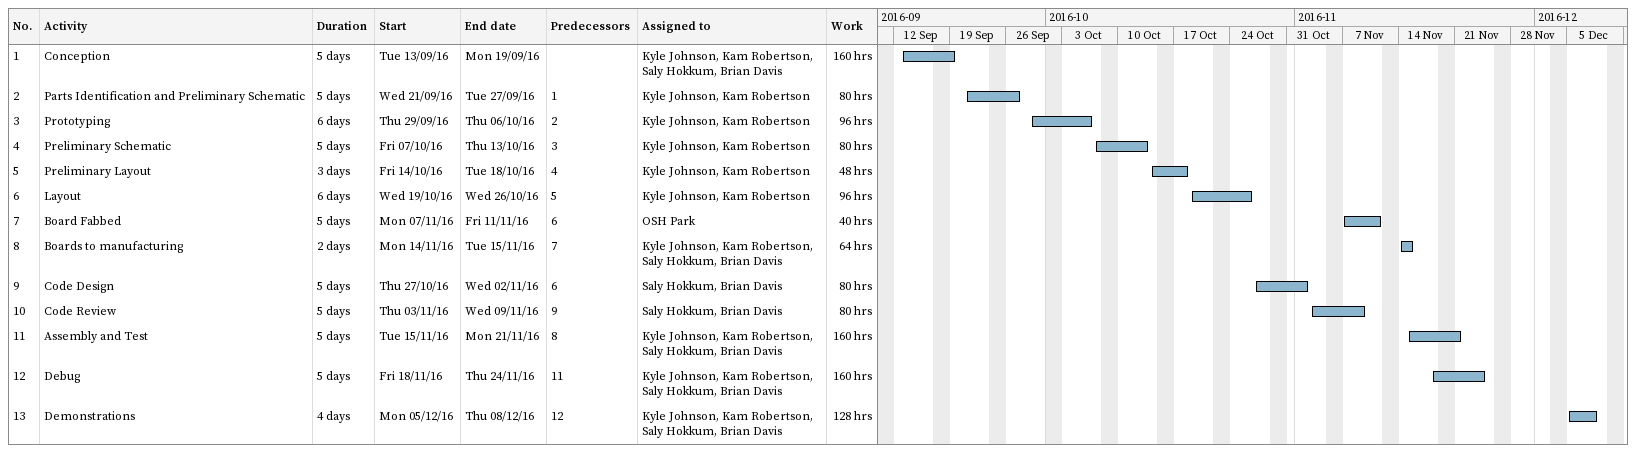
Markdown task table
| ID | Task | Duration | Start | Finish | Predecessors | Resources | Work (h) |
|---|---|---|---|---|---|---|---|
| 1 | Conception | 5d | 2016-09-13 | 2016-09-19 |  | Kyle Johnson, Kam Robertson, Saly Hokkum, Brian Davis | 160 |
| 2 | Parts Identification and Preliminary Schematic | 5d | 2016-09-21 | 2016-09-27 | 1 | Kyle Johnson, Kam Robertson | 80 |
| 3 | Prototyping | 6d | 2016-09-29 | 2016-10-06 | 2 | Kyle Johnson, Kam Robertson | 96 |
| 4 | Preliminary Schematic | 5d | 2016-10-07 | 2016-10-13 | 3 | Kyle Johnson, Kam Robertson | 80 |
| 5 | Preliminary Layout | 3d | 2016-10-14 | 2016-10-18 | 4 | Kyle Johnson, Kam Robertson | 48 |
| 6 | Layout | 6d | 2016-10-19 | 2016-10-26 | 5 | Kyle Johnson, Kam Robertson | 96 |
| 7 | Board Fabbed | 5d | 2016-11-07 | 2016-11-11 | 6 | OSH Park | 40 |
| 8 | Boards to manufacturing | 2d | 2016-11-14 | 2016-11-15 | 7 | Kyle Johnson, Kam Robertson, Saly Hokkum, Brian Davis | 64 |
| 9 | Code Design | 5d | 2016-10-27 | 2016-11-02 | 6 | Saly Hokkum, Brian Davis | 80 |
| 10 | Code Review | 5d | 2016-11-03 | 2016-11-09 | 9 | Saly Hokkum, Brian Davis | 80 |
| 11 | Assembly and Test | 5d | 2016-11-15 | 2016-11-21 | 8 | Kyle Johnson, Kam Robertson, Saly Hokkum, Brian Davis | 160 |
| 12 | Debug | 5d | 2016-11-18 | 2016-11-24 | 11 | Kyle Johnson, Kam Robertson, Saly Hokkum, Brian Davis | 160 |
| 13 | Demonstrations | 4d | 2016-12-05 | 2016-12-08 | 12 | Kyle Johnson, Kam Robertson, Saly Hokkum, Brian Davis | 128 |
